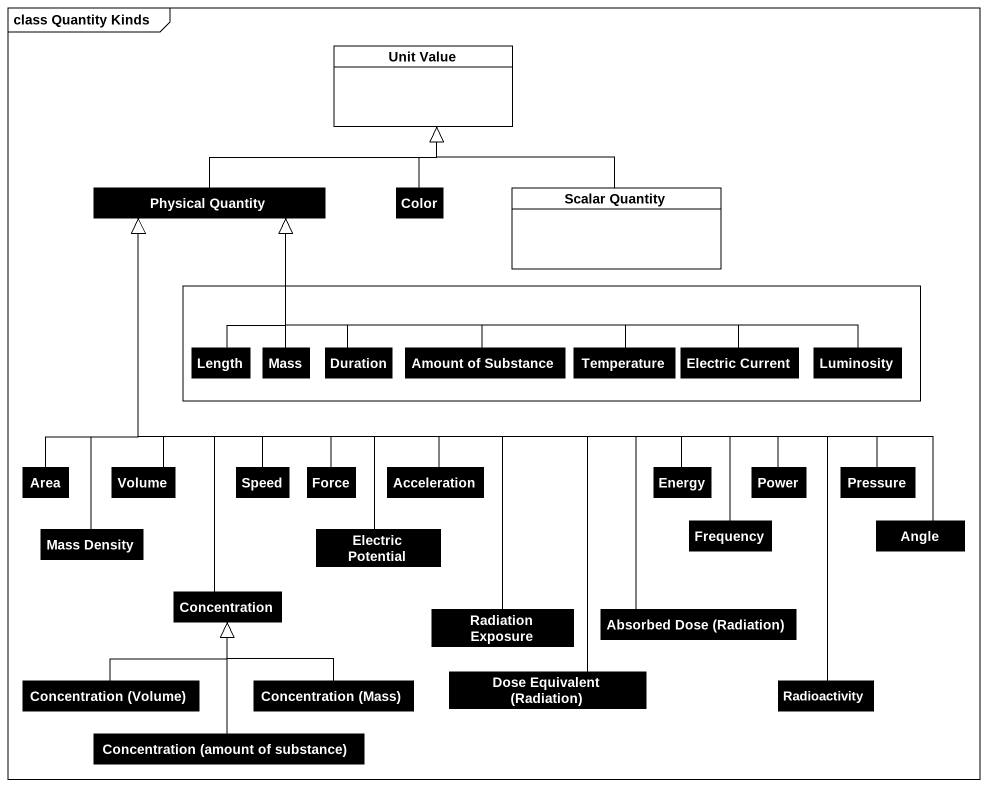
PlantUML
@startuml
mainframe class Quantity Kinds
hide circle
hide empty members
class "Unit Value" as Unit_Value
class "Physical Quantity" as Physical_Quantity #000000
class Color #000000
class "Scalar Quantity" as Scalar_Quantity
rectangle " " as rectangle1 {
  class Length #000000
  class Mass #000000
  class Duration #000000
  class "Amount of Substance" as Amount_of_Substance #000000
  class Temperature #000000
  class "Electric Current" as Electric_Current #000000
  class Luminosity #000000
}
class Area #000000
class Volume #000000
class Speed #000000
class Force #000000
class Acceleration #000000
class Energy #000000
class Power #000000
class Pressure #000000
class "Mass Density" as Mass_Density #000000
class "Electric Potential" as Electric_Potential #000000
class Frequency #000000
class Angle #000000
class Concentration #000000
class "Radiation Exposure" as Radiation_Exposure #000000
class "Absorbed Dose (Radiation)" as Absorbed_Dose_Radiation #000000
class "Dose Equivalent (Radiation)" as Dose_Equivalent_Radiation #000000
class "Concentration (Volume)" as Concentration_Volume #000000
class "Concentration (Mass)" as Concentration_Mass #000000
class Radioactivity #000000
class "Concentration (amount of substance)" as Concentration_amount_of #000000
Physical_Quantity -right-|> Unit_Value
Color -up-|> Unit_Value
Scalar_Quantity -up-|> Unit_Value
Length -up-|> Physical_Quantity
Mass -up-|> Physical_Quantity
Duration -up-|> Physical_Quantity
Amount_of_Substance -left-|> Physical_Quantity
Temperature -left-|> Physical_Quantity
Electric_Current -left-|> Physical_Quantity
Luminosity -left-|> Physical_Quantity
Area -up-|> Physical_Quantity
Volume -up-|> Physical_Quantity
Speed -up-|> Physical_Quantity
Force -up-|> Physical_Quantity
Acceleration -up-|> Physical_Quantity
Energy -left-|> Physical_Quantity
Power -left-|> Physical_Quantity
Pressure -left-|> Physical_Quantity
Mass_Density -up-|> Physical_Quantity
Electric_Potential -up-|> Physical_Quantity
Frequency -up-|> Physical_Quantity
Angle -left-|> Physical_Quantity
Concentration -up-|> Physical_Quantity
Radiation_Exposure -up-|> Physical_Quantity
Absorbed_Dose_Radiation -up-|> Physical_Quantity
Dose_Equivalent_Radiation -up-|> Physical_Quantity
Concentration_Volume -up-|> Concentration
Concentration_Mass -up-|> Concentration
Radioactivity -up-|> Physical_Quantity
Concentration_amount_of -up-|> Concentration
@enduml
